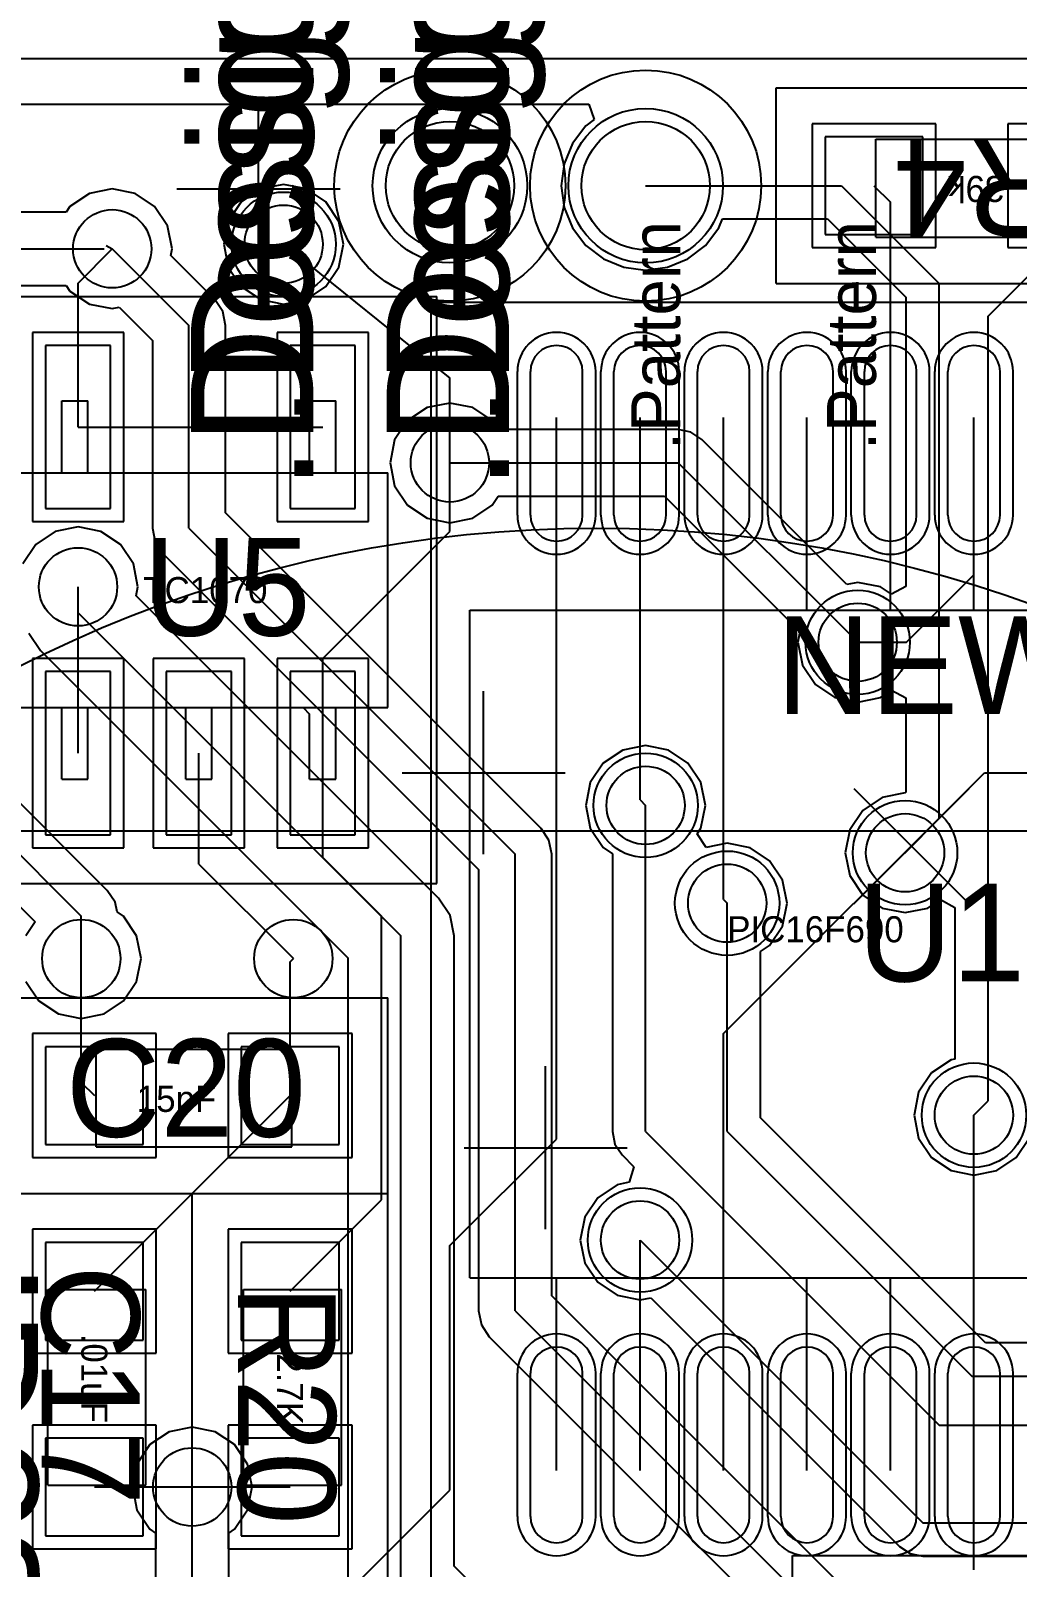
# Model space of a CAD drawing. Extents: x 8.73 to 13.33, y 4.89 to 11.88.
# Drawn here: x 9.6385 to 9.9409, y 7.6114 to 8.0825 of the extents above; entities that cross this region are included whole.
import ezdxf

# ---------------------------------------------------------------- set-up
doc = ezdxf.new("R2010")
doc.units = 0
doc.header["$MEASUREMENT"] = 0
for name, color, linetype in [('BOTTOMLAYER', 5, 'CONTINUOUS'), ('BOTTOMOVERLAY', 54, 'CONTINUOUS'), ('BOTTOMSOLDER', 6, 'CONTINUOUS'), ('MECHANICAL1', 6, 'CONTINUOUS'), ('MECHANICAL6', 56, 'CONTINUOUS'), ('MECHANICAL8', 56, 'CONTINUOUS'), ('MULTILAYER', 9, 'CONTINUOUS'), ('TOPLAYER', 1, 'CONTINUOUS'), ('TOPOVERLAY', 2, 'CONTINUOUS'), ('TOPPASTE', 8, 'CONTINUOUS'), ('TOPSOLDER', 216, 'CONTINUOUS')]:
    doc.layers.add(name, color=color, linetype=linetype)

msp = doc.modelspace()

# ---------------------------------------------------------------- linework, layer by layer
at = {"layer": 'BOTTOMLAYER'}
for p, q in [((9.399469, 8.06), (9.809611, 8.06)), ((9.809611, 8.06), (9.811218, 8.055265)), ((9.808681, 8.053319), (9.804564, 8.047953)), ((9.811218, 8.055265), (9.808681, 8.053319)), ((9.804564, 8.047953), (9.801976, 8.041705)), ((9.932, 7.995), (9.987, 8.05)), ((9.801976, 8.041705), (9.801093, 8.035)), ((9.663491, 8.034), (9.656468, 8.032603)), ((9.670515, 8.032603), (9.663491, 8.034)), ((9.709, 8.034), (9.703046, 8.030022)), ((9.716023, 8.035397), (9.709, 8.034)), ((9.723046, 8.034), (9.716023, 8.035397)), ((9.729, 8.030022), (9.723046, 8.034)), ((9.801093, 8.035), (9.801976, 8.028295)), ((9.827, 8.035), (9.887, 8.035)), ((9.887, 8.035), (9.917, 8.005)), ((9.650514, 8.028625), (9.649337, 8.026863)), ((9.656468, 8.032603), (9.650514, 8.028625)), ((9.676469, 8.028625), (9.670515, 8.032603)), ((9.680447, 8.022671), (9.676469, 8.028625)), ((9.703046, 8.030022), (9.699068, 8.024068)), ((9.732979, 8.024068), (9.729, 8.030022)), ((9.801976, 8.028295), (9.804564, 8.022047)), ((9.649337, 8.026863), (9.611648, 8.026863)), ((9.699068, 8.024068), (9.697671, 8.017044)), ((9.734376, 8.017044), (9.732979, 8.024068)), ((9.849436, 8.022047), (9.850578, 8.024804)), ((9.850578, 8.024804), (9.882777, 8.024804)), ((9.882777, 8.024804), (9.906804, 8.000777)), ((9.681844, 8.015647), (9.680447, 8.022671)), ((9.804564, 8.022047), (9.808681, 8.016681)), ((9.845319, 8.016681), (9.849436, 8.022047)), ((9.611647, 8.015647), (9.661, 8.015647)), ((9.661575, 8.016697), (9.663491, 8.015647)), ((9.663491, 8.015647), (9.687, 7.992139)), ((9.681431, 8.013569), (9.681844, 8.015647)), ((9.697671, 8.017044), (9.699068, 8.010021)), ((9.732979, 8.010021), (9.734376, 8.017044)), ((9.808681, 8.016681), (9.814047, 8.012564)), ((9.839953, 8.012564), (9.845319, 8.016681)), ((9.69493, 8.00007), (9.681431, 8.013569)), ((9.699068, 8.010021), (9.703046, 8.004067)), ((9.729, 8.004067), (9.732979, 8.010021)), ((9.814047, 8.012564), (9.820295, 8.009976)), ((9.820295, 8.009976), (9.827, 8.009093)), ((9.827, 8.009093), (9.833705, 8.009976)), ((9.833705, 8.009976), (9.839953, 8.012564)), ((9.917, 7.840937), (9.917, 8.005)), ((9.616293, 8.004432), (9.649337, 8.004432)), ((9.649337, 8.004432), (9.650514, 8.00267)), ((9.650514, 8.00267), (9.656468, 7.998692)), ((9.694931, 8.000069), (9.69493, 8.00007)), ((9.697362, 7.996431), (9.694931, 8.000069)), ((9.703046, 8.004067), (9.709, 8.000089)), ((9.709, 8.000089), (9.716023, 7.998692)), ((9.716023, 7.998692), (9.723046, 8.000089)), ((9.723046, 8.000089), (9.729, 8.004067)), ((9.906804, 8.000777), (9.906804, 7.91206)), ((9.656468, 7.998692), (9.663491, 7.997295)), ((9.663491, 7.997295), (9.66557, 7.997708)), ((9.66557, 7.997708), (9.675785, 7.987493)), ((9.698216, 7.992139), (9.697362, 7.996431)), ((9.687, 7.93), (9.687, 7.992139)), ((9.698215, 7.992138), (9.698216, 7.992139)), ((9.698215, 7.934646), (9.698215, 7.992138)), ((9.932, 7.754362), (9.932, 7.995)), ((9.675785, 7.987493), (9.675785, 7.930001)), ((9.759977, 7.966956), (9.754023, 7.962977)), ((9.767, 7.968353), (9.759977, 7.966956)), ((9.774023, 7.966956), (9.767, 7.968353)), ((9.779977, 7.962977), (9.774023, 7.966956)), ((9.754023, 7.962977), (9.750044, 7.957023)), ((9.781836, 7.960196), (9.779977, 7.962977)), ((9.837, 7.960196), (9.781836, 7.960196)), ((9.840902, 7.95942), (9.837, 7.960196)), ((9.84421, 7.95721), (9.840902, 7.95942)), ((9.750044, 7.957023), (9.748647, 7.95)), ((9.888719, 7.9127), (9.84421, 7.95721)), ((9.748647, 7.95), (9.750044, 7.942977)), ((9.767, 7.95), (9.837, 7.95)), ((9.837, 7.95), (9.892, 7.895)), ((9.750044, 7.942977), (9.754023, 7.937023)), ((9.779977, 7.937023), (9.781836, 7.939804)), ((9.781836, 7.939804), (9.832777, 7.939804)), ((9.832777, 7.939804), (9.8743, 7.898281)), ((9.79493, 7.837931), (9.698215, 7.934646)), ((9.754023, 7.937023), (9.759977, 7.933044)), ((9.774023, 7.933044), (9.779977, 7.937023)), ((9.653, 7.930353), (9.645977, 7.928956)), ((9.660023, 7.928956), (9.653, 7.930353)), ((9.675785, 7.930001), (9.675784, 7.93)), ((9.675784, 7.93), (9.676638, 7.925708)), ((9.687, 7.93), (9.787, 7.83)), ((9.759977, 7.933044), (9.767, 7.931647)), ((9.767, 7.931647), (9.774023, 7.933044)), ((9.640023, 7.924977), (9.636044, 7.919023)), ((9.645977, 7.928956), (9.640023, 7.924977)), ((9.665977, 7.924977), (9.660023, 7.928956)), ((9.669956, 7.919023), (9.665977, 7.924977)), ((9.676638, 7.925708), (9.679069, 7.922069)), ((9.66193, 7.818931), (9.560931, 7.919931)), ((9.679069, 7.922069), (9.775785, 7.825354)), ((9.671353, 7.912), (9.669956, 7.919023)), ((9.553, 7.912), (9.654, 7.811)), ((9.653, 7.904), (9.653, 7.912)), ((9.670808, 7.909263), (9.671353, 7.912)), ((9.892, 7.913353), (9.888719, 7.9127)), ((9.899023, 7.911956), (9.892, 7.913353)), ((9.902394, 7.909703), (9.899023, 7.911956)), ((9.906804, 7.91206), (9.902394, 7.909703)), ((9.763535, 7.816535), (9.670808, 7.909263)), ((9.653, 7.904), (9.752, 7.805)), ((9.548354, 7.900785), (9.639877, 7.809262)), ((9.637928, 7.897757), (9.641465, 7.892465)), ((9.8743, 7.898281), (9.873647, 7.895)), ((9.641465, 7.892465), (9.735686, 7.798243)), ((9.873647, 7.895), (9.875044, 7.887977)), ((9.875044, 7.887977), (9.879023, 7.882023)), ((9.879023, 7.882023), (9.884977, 7.878044)), ((9.884977, 7.878044), (9.892, 7.876647)), ((9.892, 7.876647), (9.899023, 7.878044)), ((9.899023, 7.878044), (9.902394, 7.880297)), ((9.902394, 7.880297), (9.906804, 7.87794)), ((9.906804, 7.87794), (9.906804, 7.849045)), ((9.827, 7.863353), (9.819977, 7.861956)), ((9.834023, 7.861956), (9.827, 7.863353)), ((9.819977, 7.861956), (9.814023, 7.857977)), ((9.839977, 7.857977), (9.834023, 7.861956)), ((9.814023, 7.857977), (9.810044, 7.852023)), ((9.843956, 7.852023), (9.839977, 7.857977)), ((9.810044, 7.852023), (9.808647, 7.845)), ((9.845353, 7.845), (9.843956, 7.852023)), ((9.808647, 7.845), (9.810044, 7.837977)), ((9.827, 7.745), (9.827, 7.845)), ((9.843956, 7.837977), (9.845353, 7.845)), ((9.899508, 7.847424), (9.893554, 7.843446)), ((9.906531, 7.848821), (9.899508, 7.847424)), ((9.906804, 7.849045), (9.906531, 7.848821)), ((9.893554, 7.843446), (9.889576, 7.837492)), ((9.906531, 7.830469), (9.917, 7.840937)), ((9.794931, 7.837931), (9.79493, 7.837931)), ((9.797362, 7.834292), (9.794931, 7.837931)), ((9.810044, 7.837977), (9.814023, 7.832023)), ((9.842789, 7.83623), (9.843956, 7.837977)), ((9.845567, 7.832073), (9.842789, 7.83623)), ((9.889576, 7.837492), (9.888179, 7.830469)), ((9.798216, 7.83), (9.797362, 7.834292)), ((9.797362, 7.834292), (9.797362, 7.834292)), ((9.797362, 7.834292), (9.797362, 7.834292)), ((9.797362, 7.834292), (9.797362, 7.834292)), ((9.797362, 7.834292), (9.797362, 7.834292)), ((9.797362, 7.834292), (9.797362, 7.834292)), ((9.797362, 7.834292), (9.797362, 7.834292)), ((9.797362, 7.834292), (9.797362, 7.834292)), ((9.797362, 7.834292), (9.797362, 7.834292)), ((9.797362, 7.834292), (9.797362, 7.834292)), ((9.797362, 7.834292), (9.797362, 7.834292)), ((9.797362, 7.834292), (9.797362, 7.834292)), ((9.797362, 7.834292), (9.797362, 7.834292)), ((9.797362, 7.834292), (9.797362, 7.834292)), ((9.797362, 7.834292), (9.797362, 7.834292)), ((9.797362, 7.834292), (9.797362, 7.834292)), ((9.797362, 7.834292), (9.797362, 7.834292)), ((9.797362, 7.834292), (9.797362, 7.834292)), ((9.797362, 7.834292), (9.797362, 7.834292)), ((9.797362, 7.834292), (9.797362, 7.834292)), ((9.814023, 7.832023), (9.816804, 7.830164)), ((9.852, 7.833353), (9.845567, 7.832073)), ((9.859023, 7.831956), (9.852, 7.833353)), ((9.864977, 7.827977), (9.859023, 7.831956)), ((9.888179, 7.830469), (9.889576, 7.823445)), ((9.787, 7.69), (9.787, 7.83)), ((9.798215, 7.829999), (9.798216, 7.83)), ((9.798215, 7.694646), (9.798215, 7.829999)), ((9.816804, 7.830164), (9.816804, 7.745)), ((9.868956, 7.822023), (9.864977, 7.827977)), ((9.775785, 7.825354), (9.775785, 7.690001)), ((9.870353, 7.815), (9.868956, 7.822023)), ((9.889576, 7.823445), (9.893554, 7.817491)), ((9.661931, 7.818931), (9.66193, 7.818931)), ((9.664362, 7.815292), (9.661931, 7.818931)), ((9.767072, 7.811243), (9.763535, 7.816535)), ((9.893554, 7.817491), (9.899508, 7.813513)), ((9.664951, 7.812331), (9.664362, 7.815292)), ((9.666977, 7.810977), (9.664951, 7.812331)), ((9.852, 7.745), (9.852, 7.815)), ((9.868956, 7.807977), (9.870353, 7.815)), ((9.899508, 7.813513), (9.906531, 7.812116)), ((9.906531, 7.812116), (9.913555, 7.813513)), ((9.913555, 7.813513), (9.917394, 7.816079)), ((9.917394, 7.816079), (9.921804, 7.813722)), ((9.921804, 7.813722), (9.921804, 7.767192)), ((9.639877, 7.809262), (9.637044, 7.805023)), ((9.654, 7.798), (9.654, 7.811)), ((9.670956, 7.805023), (9.666977, 7.810977)), ((9.768313, 7.805), (9.767072, 7.811243)), ((9.864977, 7.802023), (9.868956, 7.807977)), ((9.672353, 7.798), (9.670956, 7.805023)), ((9.752, 7.605), (9.752, 7.805)), ((9.768313, 7.611757), (9.768313, 7.805)), ((9.862196, 7.800164), (9.864977, 7.802023)), ((9.670956, 7.790977), (9.672353, 7.798)), ((9.735686, 7.798243), (9.735686, 7.605)), ((9.862196, 7.749223), (9.862196, 7.800164)), ((9.637044, 7.790977), (9.641023, 7.785023)), ((9.666977, 7.785023), (9.670956, 7.790977)), ((9.641023, 7.785023), (9.646977, 7.781044)), ((9.661023, 7.781044), (9.666977, 7.785023)), ((9.646977, 7.781044), (9.654, 7.779647)), ((9.654, 7.779647), (9.661023, 7.781044)), ((9.920615, 7.766956), (9.914661, 7.762977)), ((9.921804, 7.767192), (9.920615, 7.766956)), ((9.914661, 7.762977), (9.910682, 7.757023)), ((9.910682, 7.757023), (9.909285, 7.75)), ((9.927638, 7.75), (9.932, 7.754362)), ((9.931223, 7.680196), (9.862196, 7.749223)), ((9.909285, 7.75), (9.910682, 7.742977)), ((9.816804, 7.745), (9.81758, 7.741098)), ((9.81758, 7.741098), (9.81979, 7.73779)), ((9.827, 7.745), (9.917, 7.655)), ((9.852, 7.745), (9.927, 7.67)), ((9.910682, 7.742977), (9.914661, 7.737023)), ((9.940615, 7.737023), (9.944593, 7.742977)), ((9.81979, 7.73779), (9.823384, 7.734197)), ((9.914661, 7.737023), (9.920615, 7.733044)), ((9.934661, 7.733044), (9.940615, 7.737023)), ((9.823384, 7.734197), (9.821933, 7.729412)), ((9.920615, 7.733044), (9.927638, 7.731647)), ((9.927638, 7.731647), (9.934661, 7.733044)), ((9.818252, 7.72868), (9.812298, 7.724702)), ((9.821933, 7.729412), (9.818252, 7.72868)), ((9.812298, 7.724702), (9.80832, 7.718748)), ((9.80832, 7.718748), (9.806923, 7.711724)), ((9.806923, 7.711724), (9.80832, 7.704701)), ((9.825276, 7.711724), (9.912, 7.625)), ((9.80832, 7.704701), (9.812298, 7.698747)), ((9.812298, 7.698747), (9.818252, 7.694769)), ((9.917646, 7.575215), (9.798215, 7.694646)), ((9.818252, 7.694769), (9.825276, 7.693372)), ((9.825276, 7.693372), (9.828556, 7.694024)), ((9.828556, 7.694024), (9.90479, 7.61779)), ((9.775785, 7.690001), (9.775784, 7.69)), ((9.775784, 7.69), (9.776638, 7.685708)), ((9.787, 7.69), (9.913, 7.564)), ((9.776638, 7.685708), (9.779069, 7.682069)), ((9.779069, 7.682069), (9.905069, 7.55607)), ((10.117, 7.680196), (9.931223, 7.680196)), ((9.927, 7.67), (10.117, 7.67)), ((9.680977, 7.652956), (9.675023, 7.648977)), ((9.688, 7.654353), (9.680977, 7.652956)), ((9.695023, 7.652956), (9.688, 7.654353)), ((9.700977, 7.648977), (9.695023, 7.652956)), ((9.917, 7.655), (10.107581, 7.655)), ((9.675023, 7.648977), (9.671044, 7.643023)), ((9.704956, 7.643023), (9.700977, 7.648977)), ((9.671044, 7.643023), (9.669647, 7.636)), ((9.706353, 7.636), (9.704956, 7.643023)), ((9.669647, 7.636), (9.671044, 7.628977)), ((9.688, 7.491), (9.688, 7.636)), ((9.704956, 7.628977), (9.706353, 7.636)), ((9.671044, 7.628977), (9.675023, 7.623023)), ((9.700977, 7.623023), (9.704956, 7.628977)), ((9.675023, 7.623023), (9.676785, 7.621846)), ((9.699215, 7.621846), (9.700977, 7.623023)), ((9.912, 7.625), (10.067, 7.625)), ((9.676785, 7.621846), (9.676785, 7.491001)), ((9.699215, 7.495646), (9.699215, 7.621846)), ((9.90479, 7.61779), (9.90479, 7.61779)), ((9.90479, 7.61779), (9.90479, 7.61779)), ((9.90479, 7.61779), (9.90479, 7.61779)), ((9.90479, 7.61779), (9.90479, 7.61779)), ((9.90479, 7.61779), (9.90479, 7.61779)), ((9.90479, 7.61779), (9.90479, 7.61779)), ((9.90479, 7.61779), (9.904791, 7.61779)), ((9.904791, 7.61779), (9.904791, 7.61779)), ((9.904791, 7.61779), (9.908098, 7.61558)), ((9.908098, 7.61558), (9.912, 7.614804)), ((9.912, 7.614804), (10.052164, 7.614804)), ((9.881536, 7.498535), (9.768313, 7.611757))]:
    msp.add_line(p, q, dxfattribs=at)
for centre, radius in [((9.767, 8.035), 0.019685), ((9.827, 8.035), 0.019685), ((9.716023, 8.017044), 0.012), ((9.663491, 8.015647), 0.012), ((9.767, 7.95), 0.012), ((9.653, 7.912), 0.012), ((9.892, 7.895), 0.012), ((9.827, 7.845), 0.012), ((9.906531, 7.830469), 0.012), ((9.852, 7.815), 0.012), ((9.654, 7.798), 0.012), ((9.719, 7.798), 0.012), ((9.927638, 7.75), 0.012), ((9.825276, 7.711724), 0.012), ((9.688, 7.636), 0.012)]:
    msp.add_circle(centre, radius, dxfattribs=at)
at = {"layer": 'BOTTOMOVERLAY'}
msp.add_line((9.432158, 7.837182), (10.191842, 7.837182), dxfattribs=at)
at = {"layer": 'BOTTOMSOLDER'}
for centre, radius in [((9.767, 8.035), 0.023685), ((9.827, 8.035), 0.023685), ((9.716023, 8.017044), 0.016), ((9.892, 7.895), 0.016), ((9.827, 7.845), 0.016), ((9.906531, 7.830469), 0.016), ((9.852, 7.815), 0.016), ((9.927638, 7.75), 0.016), ((9.825276, 7.711724), 0.016)]:
    msp.add_circle(centre, radius, dxfattribs=at)
at = {"layer": 'MECHANICAL1'}
for p, q in [((9.897531, 8.019252), (9.897531, 8.049252)), ((9.897531, 8.049252), (9.957531, 8.049252)), ((9.897531, 8.019252), (9.957531, 8.019252)), ((9.648, 7.947), (9.648, 7.969)), ((9.648, 7.969), (9.656, 7.969)), ((9.656, 7.947), (9.656, 7.969)), ((9.724, 7.947), (9.724, 7.969)), ((9.724, 7.969), (9.732, 7.969)), ((9.732, 7.947), (9.732, 7.969)), ((9.799685, 7.904819), (9.799685, 7.963874)), ((9.825276, 7.904819), (9.825276, 7.963874)), ((9.850866, 7.904819), (9.850866, 7.963874)), ((9.876457, 7.904819), (9.876457, 7.963874)), ((9.902047, 7.904819), (9.902047, 7.963874)), ((9.927638, 7.904819), (9.927638, 7.963874)), ((9.632, 7.947), (9.748, 7.947)), ((9.748, 7.875), (9.748, 7.947)), ((9.77311, 7.802457), (9.77311, 7.904819)), ((9.77311, 7.904819), (9.914843, 7.904819)), ((9.914843, 7.904819), (10.056575, 7.904819)), ((9.632, 7.875), (9.748, 7.875)), ((9.648, 7.853), (9.648, 7.875)), ((9.656, 7.853), (9.656, 7.875)), ((9.686, 7.853), (9.686, 7.875)), ((9.694, 7.853), (9.694, 7.875)), ((9.722, 7.875), (9.724, 7.873)), ((9.724, 7.853), (9.724, 7.873)), ((9.732, 7.853), (9.732, 7.875)), ((9.648, 7.853), (9.656, 7.853)), ((9.686, 7.853), (9.694, 7.853)), ((9.724, 7.853), (9.732, 7.853)), ((9.77311, 7.700094), (9.77311, 7.802457)), ((9.658532, 7.770252), (9.718531, 7.770252)), ((9.658532, 7.740252), (9.658532, 7.770252)), ((9.718531, 7.740252), (9.718531, 7.770252)), ((9.658532, 7.740252), (9.718531, 7.740252)), ((9.77311, 7.700094), (9.914843, 7.700094)), ((9.799685, 7.641039), (9.799685, 7.700094)), ((9.825276, 7.641039), (9.825276, 7.700094)), ((9.850866, 7.641039), (9.850866, 7.700094)), ((9.876457, 7.641039), (9.876457, 7.700094)), ((9.902047, 7.641039), (9.902047, 7.700094)), ((9.914843, 7.700095), (10.056574, 7.700095)), ((9.927638, 7.641039), (9.927638, 7.700094)), ((9.643748, 7.636532), (9.643748, 7.696531)), ((9.643748, 7.696531), (9.673748, 7.696531)), ((9.673748, 7.636532), (9.673748, 7.696531)), ((9.703748, 7.696531), (9.733748, 7.696531)), ((9.703748, 7.636532), (9.703748, 7.696531)), ((9.733748, 7.636532), (9.733748, 7.696531)), ((9.643748, 7.636532), (9.673748, 7.636532)), ((9.703748, 7.636532), (9.733748, 7.636532))]:
    msp.add_line(p, q, dxfattribs=at)
for centre, radius in [((9.767, 8.035), 0.019685), ((9.827, 8.035), 0.019685), ((9.812, 7.54003), 0.39)]:
    msp.add_circle(centre, radius, dxfattribs=at)
at = {"layer": 'MECHANICAL6'}
for p, q in [((9.708323, 8.008999), (9.708323, 8.059)), ((9.683323, 8.034), (9.733323, 8.034)), ((9.777323, 7.829999), (9.777323, 7.88)), ((9.752323, 7.854999), (9.802323, 7.854999)), ((9.890844, 7.850199), (9.926199, 7.814843)), ((9.890844, 7.814843), (9.926199, 7.850199)), ((9.796323, 7.715), (9.796323, 7.765)), ((9.771323, 7.739999), (9.821323, 7.739999))]:
    msp.add_line(p, q, dxfattribs=at)
at = {"layer": 'MULTILAYER'}
msp.add_line((9.281, 8.074001), (10.299, 8.074001), dxfattribs=at)
for centre, radius in [((9.767, 8.035), 0.019685), ((9.827, 8.035), 0.019685), ((9.716023, 8.017044), 0.012), ((9.663491, 8.015647), 0.012), ((9.767, 7.95), 0.012), ((9.653, 7.912), 0.012), ((9.892, 7.895), 0.012), ((9.827, 7.845), 0.012), ((9.906531, 7.830469), 0.012), ((9.852, 7.815), 0.012), ((9.654, 7.798), 0.012), ((9.719, 7.798), 0.012), ((9.927638, 7.75), 0.012), ((9.825276, 7.711724), 0.012), ((9.688, 7.636), 0.012)]:
    msp.add_circle(centre, radius, dxfattribs=at)
at = {"layer": 'TOPLAYER'}
for p, q in [((9.912, 8.05), (9.882, 8.05)), ((9.882, 8.05), (9.882, 8.02)), ((9.912, 8.02), (9.912, 8.05)), ((9.897, 8.035), (9.902047, 8.029953)), ((9.902047, 7.956), (9.902047, 8.029953)), ((9.882, 8.02), (9.912, 8.02)), ((9.653, 8.005156), (9.663491, 8.015647)), ((9.716023, 8.017044), (9.767, 7.976)), ((9.653, 7.961), (9.653, 8.005156)), ((9.663, 7.986), (9.643, 7.986)), ((9.643, 7.986), (9.643, 7.936)), ((9.663, 7.936), (9.663, 7.986)), ((9.738, 7.986), (9.718, 7.986)), ((9.718, 7.986), (9.718, 7.936)), ((9.738, 7.936), (9.738, 7.986)), ((9.791685, 7.934), (9.791685, 7.978)), ((9.807685, 7.934), (9.807685, 7.978)), ((9.817276, 7.934), (9.817276, 7.978)), ((9.833276, 7.934), (9.833276, 7.978)), ((9.842866, 7.934), (9.842866, 7.978)), ((9.858866, 7.934), (9.858866, 7.978)), ((9.868457, 7.934), (9.868457, 7.978)), ((9.884457, 7.934), (9.884457, 7.978)), ((9.894047, 7.934), (9.894047, 7.978)), ((9.910047, 7.934), (9.910047, 7.978)), ((9.919638, 7.934), (9.919638, 7.978)), ((9.935638, 7.934), (9.935638, 7.978)), ((9.767, 7.95), (9.767, 7.976)), ((9.653, 7.961), (9.728, 7.961)), ((9.799685, 7.742685), (9.799685, 7.956)), ((9.825276, 7.846724), (9.825276, 7.956)), ((9.850866, 7.816134), (9.850866, 7.956)), ((9.927638, 7.915638), (9.927638, 7.956)), ((9.767, 7.928979), (9.767, 7.95)), ((9.643, 7.936), (9.663, 7.936)), ((9.718, 7.936), (9.738, 7.936)), ((9.728, 7.889979), (9.767, 7.928979)), ((9.907, 7.895), (9.927638, 7.915638)), ((9.653, 7.861), (9.653, 7.912)), ((9.892, 7.895), (9.907, 7.895)), ((9.728, 7.829), (9.728, 7.889979)), ((9.663, 7.886), (9.643, 7.886)), ((9.643, 7.886), (9.643, 7.836)), ((9.663, 7.836), (9.663, 7.886)), ((9.7, 7.886), (9.68, 7.886)), ((9.68, 7.886), (9.68, 7.836)), ((9.7, 7.836), (9.7, 7.886)), ((9.738, 7.886), (9.718, 7.886)), ((9.718, 7.886), (9.718, 7.836)), ((9.738, 7.836), (9.738, 7.886)), ((9.69, 7.827), (9.69, 7.861)), ((9.850866, 7.775), (9.930866, 7.855)), ((9.930866, 7.855), (10.022, 7.855)), ((9.825276, 7.846724), (9.827, 7.845)), ((9.643, 7.836), (9.663, 7.836)), ((9.68, 7.836), (9.7, 7.836)), ((9.718, 7.836), (9.738, 7.836)), ((9.906335, 7.830469), (9.906531, 7.830469)), ((9.69, 7.827), (9.719, 7.798)), ((9.728, 7.829), (9.746, 7.811)), ((9.850866, 7.816134), (9.852, 7.815)), ((9.746, 7.724), (9.746, 7.811)), ((9.654, 7.76), (9.654, 7.798)), ((9.718, 7.797), (9.719, 7.798)), ((9.718, 7.756), (9.718, 7.797)), ((9.850866, 7.648913), (9.850866, 7.775)), ((9.673, 7.771), (9.643, 7.771)), ((9.643, 7.771), (9.643, 7.741)), ((9.673, 7.741), (9.673, 7.771)), ((9.733, 7.771), (9.703, 7.771)), ((9.703, 7.771), (9.703, 7.741)), ((9.733, 7.741), (9.733, 7.771)), ((9.654, 7.76), (9.658, 7.756)), ((9.658, 7.696), (9.718, 7.756)), ((9.927638, 7.610638), (9.927638, 7.75)), ((9.643, 7.741), (9.673, 7.741)), ((9.703, 7.741), (9.733, 7.741)), ((9.767, 7.71), (9.799685, 7.742685)), ((9.718, 7.696), (9.746, 7.724)), ((9.673, 7.711), (9.643, 7.711)), ((9.643, 7.711), (9.643, 7.681)), ((9.673, 7.681), (9.673, 7.711)), ((9.733, 7.711), (9.703, 7.711)), ((9.703, 7.711), (9.703, 7.681)), ((9.733, 7.681), (9.733, 7.711)), ((9.767, 7.635), (9.767, 7.71)), ((9.825276, 7.648913), (9.825276, 7.711724)), ((9.643, 7.681), (9.673, 7.681)), ((9.703, 7.681), (9.733, 7.681)), ((9.791685, 7.626913), (9.791685, 7.670913)), ((9.807685, 7.626913), (9.807685, 7.670913)), ((9.817276, 7.626913), (9.817276, 7.670913)), ((9.833276, 7.626913), (9.833276, 7.670913)), ((9.842866, 7.626913), (9.842866, 7.670913)), ((9.858866, 7.626913), (9.858866, 7.670913)), ((9.868457, 7.626913), (9.868457, 7.670913)), ((9.884457, 7.626913), (9.884457, 7.670913)), ((9.894047, 7.626913), (9.894047, 7.670913)), ((9.910047, 7.626913), (9.910047, 7.670913)), ((9.919638, 7.626913), (9.919638, 7.670913)), ((9.935638, 7.626913), (9.935638, 7.670913)), ((9.673, 7.651), (9.643, 7.651)), ((9.643, 7.651), (9.643, 7.621)), ((9.673, 7.621), (9.673, 7.651)), ((9.733, 7.651), (9.703, 7.651)), ((9.703, 7.651), (9.703, 7.621)), ((9.733, 7.621), (9.733, 7.651)), ((9.658, 7.636), (9.718, 7.636)), ((9.738, 7.606), (9.767, 7.635)), ((9.643, 7.621), (9.673, 7.621)), ((9.703, 7.621), (9.733, 7.621))]:
    msp.add_line(p, q, dxfattribs=at)
for centre, radius in [((9.767, 8.035), 0.019685), ((9.827, 8.035), 0.019685), ((9.716023, 8.017044), 0.012), ((9.663491, 8.015647), 0.012), ((9.767, 7.95), 0.012), ((9.653, 7.912), 0.012), ((9.892, 7.895), 0.012), ((9.827, 7.845), 0.012), ((9.906531, 7.830469), 0.012), ((9.852, 7.815), 0.012), ((9.654, 7.798), 0.012), ((9.719, 7.798), 0.012), ((9.927638, 7.75), 0.012), ((9.825276, 7.711724), 0.012), ((9.688, 7.636), 0.012)]:
    msp.add_circle(centre, radius, dxfattribs=at)
for centre, start, end in [((9.799685, 7.978), 360, 180), ((9.825276, 7.978), 360, 180), ((9.850866, 7.978), 360, 180), ((9.876457, 7.978), 360, 180), ((9.902047, 7.978), 360, 180), ((9.927638, 7.978), 360, 180), ((9.799685, 7.934), 180, 360), ((9.825276, 7.934), 180, 360), ((9.850866, 7.934), 180, 360), ((9.876457, 7.934), 180, 360), ((9.902047, 7.934), 180, 360), ((9.927638, 7.934), 180, 360), ((9.799685, 7.670913), 360, 180), ((9.825276, 7.670913), 360, 180), ((9.850866, 7.670913), 360, 180), ((9.876457, 7.670913), 360, 180), ((9.902047, 7.670913), 360, 180), ((9.927638, 7.670913), 360, 180), ((9.799685, 7.626913), 180, 360), ((9.825276, 7.626913), 180, 360), ((9.850866, 7.626913), 180, 360), ((9.876457, 7.626913), 180, 360), ((9.902047, 7.626913), 180, 360), ((9.927638, 7.626913), 180, 360)]:
    msp.add_arc(centre, 0.008, start, end, dxfattribs=at)
at = {"layer": 'TOPOVERLAY'}
for p, q in [((9.867, 8.065), (9.987, 8.065)), ((9.867, 8.005), (9.867, 8.065)), ((9.867, 8.005), (9.987, 8.005)), ((9.618, 8.001), (9.763, 8.001)), ((9.763, 7.821), (9.763, 8.001)), ((9.761299, 7.999307), (10.039642, 7.999307)), ((9.761299, 7.684347), (9.761299, 7.999307)), ((9.618, 7.821), (9.728, 7.821)), ((9.728, 7.821), (9.763, 7.821)), ((9.628, 7.786), (9.748, 7.786)), ((9.748, 7.756), (9.748, 7.786)), ((9.748, 7.726), (9.748, 7.756)), ((9.628, 7.726), (9.658, 7.726)), ((9.628, 7.726), (9.748, 7.726)), ((9.658, 7.726), (9.688, 7.726)), ((9.688, 7.606), (9.688, 7.726)), ((9.688, 7.726), (9.718, 7.726)), ((9.688, 7.606), (9.688, 7.726)), ((9.718, 7.726), (9.748, 7.726)), ((9.748, 7.606), (9.748, 7.726)), ((9.761299, 7.605606), (9.761299, 7.684347)), ((9.872, 7.615), (9.992, 7.615)), ((9.872, 7.555), (9.872, 7.615))]:
    msp.add_line(p, q, dxfattribs=at)
for centre in [(9.767, 8.035), (9.827, 8.035)]:
    msp.add_circle(centre, 0.035433, dxfattribs=at)
at = {"layer": 'TOPPASTE'}
for p, q in [((9.912, 8.05), (9.882, 8.05)), ((9.882, 8.05), (9.882, 8.02)), ((9.912, 8.02), (9.912, 8.05)), ((9.882, 8.02), (9.912, 8.02)), ((9.663, 7.986), (9.643, 7.986)), ((9.643, 7.986), (9.643, 7.936)), ((9.663, 7.936), (9.663, 7.986)), ((9.738, 7.986), (9.718, 7.986)), ((9.718, 7.986), (9.718, 7.936)), ((9.738, 7.936), (9.738, 7.986)), ((9.791685, 7.934), (9.791685, 7.978)), ((9.807685, 7.934), (9.807685, 7.978)), ((9.817276, 7.934), (9.817276, 7.978)), ((9.833276, 7.934), (9.833276, 7.978)), ((9.842866, 7.934), (9.842866, 7.978)), ((9.858866, 7.934), (9.858866, 7.978)), ((9.868457, 7.934), (9.868457, 7.978)), ((9.884457, 7.934), (9.884457, 7.978)), ((9.894047, 7.934), (9.894047, 7.978)), ((9.910047, 7.934), (9.910047, 7.978)), ((9.919638, 7.934), (9.919638, 7.978)), ((9.935638, 7.934), (9.935638, 7.978)), ((9.643, 7.936), (9.663, 7.936)), ((9.718, 7.936), (9.738, 7.936)), ((9.663, 7.886), (9.643, 7.886)), ((9.643, 7.886), (9.643, 7.836)), ((9.663, 7.836), (9.663, 7.886)), ((9.7, 7.886), (9.68, 7.886)), ((9.68, 7.886), (9.68, 7.836)), ((9.7, 7.836), (9.7, 7.886)), ((9.738, 7.886), (9.718, 7.886)), ((9.718, 7.886), (9.718, 7.836)), ((9.738, 7.836), (9.738, 7.886)), ((9.643, 7.836), (9.663, 7.836)), ((9.68, 7.836), (9.7, 7.836)), ((9.718, 7.836), (9.738, 7.836)), ((9.673, 7.771), (9.643, 7.771)), ((9.643, 7.771), (9.643, 7.741)), ((9.673, 7.741), (9.673, 7.771)), ((9.733, 7.771), (9.703, 7.771)), ((9.703, 7.771), (9.703, 7.741)), ((9.733, 7.741), (9.733, 7.771)), ((9.643, 7.741), (9.673, 7.741)), ((9.703, 7.741), (9.733, 7.741)), ((9.673, 7.711), (9.643, 7.711)), ((9.643, 7.711), (9.643, 7.681)), ((9.673, 7.681), (9.673, 7.711)), ((9.733, 7.711), (9.703, 7.711)), ((9.703, 7.711), (9.703, 7.681)), ((9.733, 7.681), (9.733, 7.711)), ((9.643, 7.681), (9.673, 7.681)), ((9.703, 7.681), (9.733, 7.681)), ((9.791685, 7.626913), (9.791685, 7.670913)), ((9.807685, 7.626913), (9.807685, 7.670913)), ((9.817276, 7.626913), (9.817276, 7.670913)), ((9.833276, 7.626913), (9.833276, 7.670913)), ((9.842866, 7.626913), (9.842866, 7.670913)), ((9.858866, 7.626913), (9.858866, 7.670913)), ((9.868457, 7.626913), (9.868457, 7.670913)), ((9.884457, 7.626913), (9.884457, 7.670913)), ((9.894047, 7.626913), (9.894047, 7.670913)), ((9.910047, 7.626913), (9.910047, 7.670913)), ((9.919638, 7.626913), (9.919638, 7.670913)), ((9.935638, 7.626913), (9.935638, 7.670913)), ((9.673, 7.651), (9.643, 7.651)), ((9.643, 7.651), (9.643, 7.621)), ((9.673, 7.621), (9.673, 7.651)), ((9.733, 7.651), (9.703, 7.651)), ((9.703, 7.651), (9.703, 7.621)), ((9.733, 7.621), (9.733, 7.651)), ((9.643, 7.621), (9.673, 7.621)), ((9.703, 7.621), (9.733, 7.621))]:
    msp.add_line(p, q, dxfattribs=at)
for centre, start, end in [((9.799685, 7.978), 360, 180), ((9.825276, 7.978), 360, 180), ((9.850866, 7.978), 360, 180), ((9.876457, 7.978), 360, 180), ((9.902047, 7.978), 360, 180), ((9.927638, 7.978), 360, 180), ((9.799685, 7.934), 180, 360), ((9.825276, 7.934), 180, 360), ((9.850866, 7.934), 180, 360), ((9.876457, 7.934), 180, 360), ((9.902047, 7.934), 180, 360), ((9.927638, 7.934), 180, 360), ((9.799685, 7.670913), 360, 180), ((9.825276, 7.670913), 360, 180), ((9.850866, 7.670913), 360, 180), ((9.876457, 7.670913), 360, 180), ((9.902047, 7.670913), 360, 180), ((9.927638, 7.670913), 360, 180), ((9.799685, 7.626913), 180, 360), ((9.825276, 7.626913), 180, 360), ((9.850866, 7.626913), 180, 360), ((9.876457, 7.626913), 180, 360), ((9.902047, 7.626913), 180, 360), ((9.927638, 7.626913), 180, 360)]:
    msp.add_arc(centre, 0.008, start, end, dxfattribs=at)
at = {"layer": 'TOPSOLDER'}
for p, q in [((9.916, 8.054), (9.878, 8.054)), ((9.878, 8.054), (9.878, 8.016)), ((9.916, 8.016), (9.916, 8.054)), ((9.976, 8.054), (9.938, 8.054)), ((9.938, 8.054), (9.938, 8.016)), ((9.878, 8.016), (9.916, 8.016)), ((9.938, 8.016), (9.976, 8.016)), ((9.667, 7.99), (9.639, 7.99)), ((9.639, 7.99), (9.639, 7.932)), ((9.667, 7.932), (9.667, 7.99)), ((9.742, 7.99), (9.714, 7.99)), ((9.714, 7.99), (9.714, 7.932)), ((9.742, 7.932), (9.742, 7.99)), ((9.787685, 7.934), (9.787685, 7.978)), ((9.811685, 7.934), (9.811685, 7.978)), ((9.813276, 7.934), (9.813276, 7.978)), ((9.837276, 7.934), (9.837276, 7.978)), ((9.838866, 7.934), (9.838866, 7.978)), ((9.862866, 7.934), (9.862866, 7.978)), ((9.864457, 7.934), (9.864457, 7.978)), ((9.888457, 7.934), (9.888457, 7.978)), ((9.890047, 7.934), (9.890047, 7.978)), ((9.914047, 7.934), (9.914047, 7.978)), ((9.915638, 7.934), (9.915638, 7.978)), ((9.939638, 7.934), (9.939638, 7.978)), ((9.639, 7.932), (9.667, 7.932)), ((9.714, 7.932), (9.742, 7.932)), ((9.667, 7.89), (9.639, 7.89)), ((9.639, 7.89), (9.639, 7.832)), ((9.667, 7.832), (9.667, 7.89)), ((9.704, 7.89), (9.676, 7.89)), ((9.676, 7.89), (9.676, 7.832)), ((9.704, 7.832), (9.704, 7.89)), ((9.742, 7.89), (9.714, 7.89)), ((9.714, 7.89), (9.714, 7.832)), ((9.742, 7.832), (9.742, 7.89)), ((9.639, 7.832), (9.667, 7.832)), ((9.676, 7.832), (9.704, 7.832)), ((9.714, 7.832), (9.742, 7.832)), ((9.677, 7.775), (9.639, 7.775)), ((9.639, 7.775), (9.639, 7.737)), ((9.677, 7.737), (9.677, 7.775)), ((9.737, 7.775), (9.699, 7.775)), ((9.699, 7.775), (9.699, 7.737)), ((9.737, 7.737), (9.737, 7.775)), ((9.639, 7.737), (9.677, 7.737)), ((9.699, 7.737), (9.737, 7.737)), ((9.677, 7.715), (9.639, 7.715)), ((9.639, 7.715), (9.639, 7.677)), ((9.677, 7.677), (9.677, 7.715)), ((9.737, 7.715), (9.699, 7.715)), ((9.699, 7.715), (9.699, 7.677)), ((9.737, 7.677), (9.737, 7.715)), ((9.639, 7.677), (9.677, 7.677)), ((9.699, 7.677), (9.737, 7.677)), ((9.787685, 7.626913), (9.787685, 7.670913)), ((9.811685, 7.626913), (9.811685, 7.670913)), ((9.813276, 7.626913), (9.813276, 7.670913)), ((9.837276, 7.626913), (9.837276, 7.670913)), ((9.838866, 7.626913), (9.838866, 7.670913)), ((9.862866, 7.626913), (9.862866, 7.670913)), ((9.864457, 7.626913), (9.864457, 7.670913)), ((9.888457, 7.626913), (9.888457, 7.670913)), ((9.890047, 7.626913), (9.890047, 7.670913)), ((9.914047, 7.626913), (9.914047, 7.670913)), ((9.915638, 7.626913), (9.915638, 7.670913)), ((9.939638, 7.626913), (9.939638, 7.670913)), ((9.677, 7.655), (9.639, 7.655)), ((9.639, 7.655), (9.639, 7.617)), ((9.677, 7.617), (9.677, 7.655)), ((9.737, 7.655), (9.699, 7.655)), ((9.699, 7.655), (9.699, 7.617)), ((9.737, 7.617), (9.737, 7.655)), ((9.639, 7.617), (9.677, 7.617)), ((9.699, 7.617), (9.737, 7.617))]:
    msp.add_line(p, q, dxfattribs=at)
for centre, radius in [((9.767, 8.035), 0.023685), ((9.827, 8.035), 0.023685), ((9.716023, 8.017044), 0.016), ((9.892, 7.895), 0.016), ((9.827, 7.845), 0.016), ((9.906531, 7.830469), 0.016), ((9.852, 7.815), 0.016), ((9.927638, 7.75), 0.016), ((9.825276, 7.711724), 0.016)]:
    msp.add_circle(centre, radius, dxfattribs=at)
for centre, start, end in [((9.799685, 7.978), 360, 180), ((9.825276, 7.978), 360, 180), ((9.850866, 7.978), 360, 180), ((9.876457, 7.978), 360, 180), ((9.902047, 7.978), 360, 180), ((9.927638, 7.978), 360, 180), ((9.799685, 7.934), 180, 360), ((9.825276, 7.934), 180, 360), ((9.850866, 7.934), 180, 360), ((9.876457, 7.934), 180, 360), ((9.902047, 7.934), 180, 360), ((9.927638, 7.934), 180, 360), ((9.799685, 7.670913), 360, 180), ((9.825276, 7.670913), 360, 180), ((9.850866, 7.670913), 360, 180), ((9.876457, 7.670913), 360, 180), ((9.902047, 7.670913), 360, 180), ((9.927638, 7.670913), 360, 180), ((9.799685, 7.626913), 180, 360), ((9.825276, 7.626913), 180, 360), ((9.850866, 7.626913), 180, 360), ((9.876457, 7.626913), 180, 360), ((9.902047, 7.626913), 180, 360), ((9.927638, 7.626913), 180, 360)]:
    msp.add_arc(centre, 0.012, start, end, dxfattribs=at)

# ---------------------------------------------------------------- texts
at = {"layer": 'MECHANICAL1'}
for s, height, rotation, p in [('.Designator', 0.0375, 90, (9.72511, 7.960177)), ('.Designator', 0.0375, 90, (9.78511, 7.960177)), ('39k', 0.008, 180, (9.937, 8.038)), ('.Pattern', 0.015, 90, (9.83761, 7.953927)), ('.Pattern', 0.015, 90, (9.89761, 7.953927)), ('TC1070', 0.008, 360, (9.673, 7.907)), ('PIC16F690', 0.008, 360, (9.852, 7.803)), ('15pF', 0.008, 360, (9.671, 7.751)), ('.01uF', 0.008, 270, (9.654, 7.683)), ('2.7K', 0.008, 270, (9.714, 7.677))]:
    msp.add_text(s, height=height, rotation=rotation, dxfattribs=at).set_placement(p)
at = {"layer": 'MECHANICAL6'}
msp.add_text('NEW', height=0.03, rotation=360, dxfattribs=at).set_placement((9.867, 7.873))
at = {"layer": 'MECHANICAL8', "text_generation_flag": 2}
msp.add_text('.Designator', height=0.04, rotation=90, dxfattribs=at).set_placement((9.64074, 7.705354))
at = {"layer": 'TOPOVERLAY'}
for s, height, rotation, p in [('.Designator', 0.0375, 90, (9.72511, 7.941427)), ('.Designator', 0.0375, 90, (9.78511, 7.941427)), ('R4', 0.03, 180, (9.95441, 8.04941)), ('U5', 0.03, 360, (9.673, 7.897)), ('U1', 0.03, 360, (9.892, 7.791)), ('C20', 0.03, 360, (9.649264, 7.74336)), ('C17', 0.03, 270, (9.641866, 7.704)), ('R20', 0.03, 270, (9.702, 7.698))]:
    msp.add_text(s, height=height, rotation=rotation, dxfattribs=at).set_placement(p)

doc.saveas('drawing.dxf')
